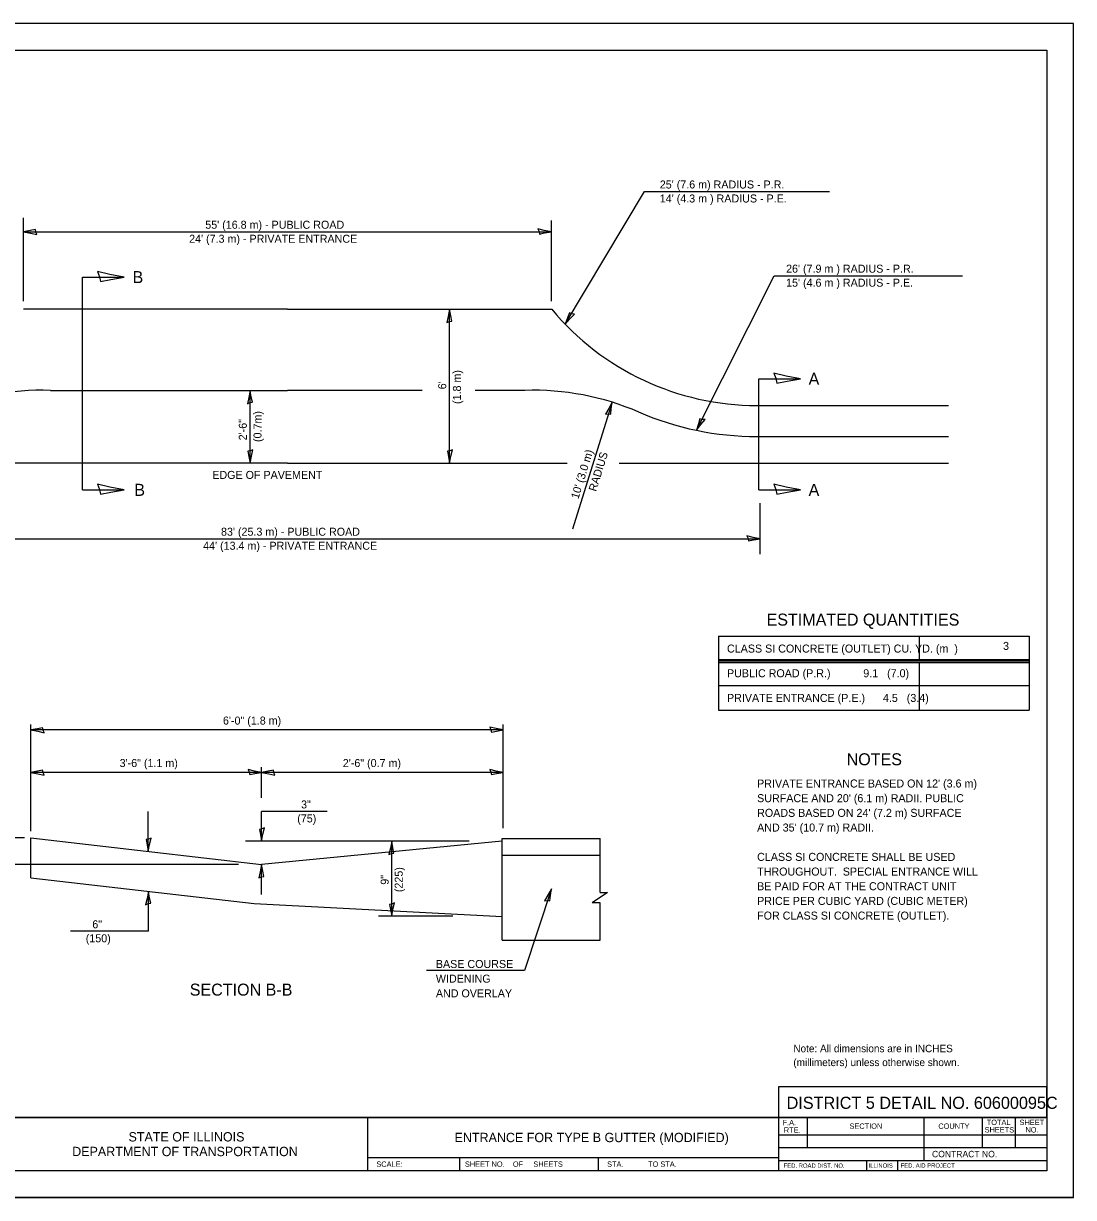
# Model space of a CAD drawing. Extents: x 98549 to 99229, y 99311 to 99751.
# Drawn here: x 98835.7 to 99229.1, y 99311.1 to 99751.1 of the extents above; entities that cross this region are included whole.
import ezdxf

# ---------------------------------------------------------------- set-up
doc = ezdxf.new("R2010")
doc.units = 0
for name, color, linetype in [('Design_PR_Back of Gutter or Curb line', 7, 'Continuous'), ('Design_PR_Roadway Dimensions', 7, 'Continuous'), ('Design_PR_Roadway Notes', 7, 'Continuous'), ('Level 29', 7, 'Continuous'), ('Level 43', 7, 'Continuous'), ('Sheets_50 Reference Boundary', 7, 'Continuous'), ('Sheets_General Details', 7, 'Continuous'), ('Sheets_Printer Plotting Border', 7, 'Continuous'), ('Topo_Water Features', 7, 'Continuous')]:
    doc.layers.add(name, color=color, linetype=linetype)

msp = doc.modelspace()

# ---------------------------------------------------------------- linework, layer by layer
at = {"layer": 'Design_PR_Back of Gutter or Curb line'}
for p, q in [((98934.69, 99643.97), (98835.74, 99643.97)), ((98934.69, 99643.97), (99033.64, 99643.97)), ((98845.86, 99613.6), (98934.69, 99613.6)), ((98985.05, 99613.6), (98934.69, 99613.6)), ((99023.52, 99613.6), (99004.87, 99613.6)), ((99110.51, 99607.93), (99182.24, 99607.93)), ((99110.51, 99596.28), (99182.24, 99596.28)), ((98838.46, 99445.89), (98924.92, 99435.85)), ((98838.46, 99430.94), (98838.46, 99445.89)), ((99015.1, 99444.62), (98924.92, 99435.85)), ((98838.46, 99430.94), (98922.13, 99421.23)), ((98922.13, 99421.23), (99015.1, 99416.46))]:
    msp.add_line(p, q, dxfattribs=at)
for centre, radius, start, end in [((99110.51, 99707.93), 100, 219.762, 270), ((98842.81, 99513.64), 100, 88.2545, 113.3671), ((99026.57, 99513.64), 100, 66.6329, 91.7455), ((99110.51, 99707.93), 111.64, 246.5798, 270)]:
    msp.add_arc(centre, radius, start, end, dxfattribs=at)
at = {"layer": 'Design_PR_Roadway Notes'}
for p, q in [((98857.83, 99576.3), (98857.83, 99656.03)), ((98857.83, 99656.03), (98873.45, 99656.03)), ((98857.83, 99656.03), (98873.45, 99656.03)), ((98857.84, 99576.31), (98857.84, 99656.03)), ((98857.84, 99656.03), (98873.45, 99656.03)), ((98857.84, 99656.03), (98873.45, 99656.03)), ((99111.14, 99576.3), (99111.14, 99617.93)), ((99111.14, 99617.93), (99123.44, 99617.93)), ((99111.14, 99576.3), (99111.14, 99617.93)), ((99111.14, 99617.93), (99126.75, 99617.93)), ((98857.83, 99576.3), (98873.45, 99576.3)), ((98857.84, 99576.31), (98873.45, 99576.31)), ((99111.14, 99576.3), (99123.44, 99576.3)), ((99111.14, 99576.3), (99123.44, 99576.3)), ((99111.14, 99576.3), (99126.75, 99576.3)), ((99096.06, 99521.45), (99096.06, 99493.7)), ((99096.06, 99521.45), (99212.38, 99521.45)), ((99171.24, 99521.45), (99171.24, 99512.76)), ((99212.38, 99521.45), (99212.38, 99493.7)), ((99096.06, 99512.76), (99212.38, 99512.76)), ((99096.06, 99512.2), (99212.38, 99512.2)), ((99096.06, 99511.63), (99212.38, 99511.63)), ((99171.24, 99511.63), (99171.24, 99493.7)), ((99096.06, 99502.95), (99212.38, 99502.95)), ((99096.06, 99493.7), (99212.38, 99493.7)), ((99033.49, 99426.76), (99023.41, 99396.11)), ((99023.41, 99396.11), (98986.64, 99396.11)), ((99023.41, 99396.11), (98987.45, 99396.11))]:
    msp.add_line(p, q, dxfattribs=at)
for points in [[(98863.45, 99658.13), (98864.27, 99656.2), (98864.58, 99654.36), (98868.45, 99655.17), (98873.45, 99656.03), (98868.12, 99657)], [(98863.45, 99658.12), (98864.27, 99656.2), (98864.58, 99654.36), (98868.45, 99655.17), (98873.45, 99656.03), (98868.12, 99657)], [(99116.75, 99620.02), (99117.57, 99618.1), (99117.88, 99616.26), (99121.75, 99617.07), (99126.75, 99617.93), (99121.42, 99618.9)], [(98863.45, 99578.4), (98864.27, 99576.48), (98864.58, 99574.63), (98868.45, 99575.44), (98873.45, 99576.31), (98868.12, 99577.28)], [(98863.45, 99578.4), (98864.27, 99576.47), (98864.58, 99574.63), (98868.45, 99575.44), (98873.45, 99576.3), (98868.12, 99577.27)], [(99116.75, 99578.4), (99117.57, 99576.47), (99117.88, 99574.63), (99121.75, 99575.44), (99126.75, 99576.3), (99121.42, 99577.27)], [(99030.94, 99422.34), (99031.98, 99422.43), (99032.9, 99422.29), (99033.12, 99424.25), (99033.49, 99426.76), (99032.2, 99424.38)]]:
    msp.add_lwpolyline(points, close=True, dxfattribs=at)
at = {"layer": 'Level 29'}
for p, q in [((98934.69, 99586.31), (98829.85, 99586.31)), ((98934.69, 99586.31), (99039.45, 99586.31)), ((99058.84, 99586.31), (99182.24, 99586.31)), ((99015.1, 99407.51), (99015.1, 99445.62)), ((99015.1, 99445.62), (99051.79, 99445.62)), ((99051.79, 99439.41), (99051.79, 99445.62)), ((99015.1, 99439.41), (99051.79, 99439.41)), ((99051.79, 99425.44), (99051.79, 99439.41)), ((99054.53, 99425.44), (99048.71, 99421.5)), ((99051.79, 99425.44), (99054.53, 99425.44)), ((99051.79, 99421.5), (99048.71, 99421.5)), ((99051.79, 99407.51), (99051.79, 99421.5)), ((99015.1, 99407.51), (99051.79, 99407.51))]:
    msp.add_line(p, q, dxfattribs=at)
at = {"layer": 'Level 43'}
for p, q in [((99038.64, 99638.4), (99068.36, 99688.12)), ((99068.36, 99688.12), (99137.66, 99688.12)), ((98835.74, 99647.06), (98835.74, 99678.29)), ((99033.46, 99647.06), (99033.46, 99677.2)), ((98835.74, 99673.03), (99033.46, 99673.03)), ((99087.85, 99598.61), (99116.92, 99656.57)), ((99116.92, 99656.57), (99187.47, 99656.57)), ((98995.34, 99586.31), (98995.34, 99643.97)), ((98920.65, 99586.31), (98920.65, 99613.6)), ((99056.21, 99609.15), (99041.43, 99561.52)), ((99111.74, 99552.2), (99111.74, 99571.31)), ((98758.83, 99557.99), (99111.74, 99557.99)), ((98838.46, 99448.38), (98838.46, 99488.33)), ((99015.44, 99486.33), (98838.46, 99486.33)), ((99015.44, 99449.49), (99015.44, 99488.33)), ((98924.92, 99460.87), (98924.92, 99472.42)), ((98924.92, 99470.42), (98838.46, 99470.42)), ((99015.44, 99470.42), (98924.92, 99470.42)), ((98882.48, 99440.78), (98882.48, 99455.72)), ((98924.92, 99444.62), (98924.92, 99455.79)), ((98949.52, 99455.79), (98924.92, 99455.79)), ((98836.17, 99445.89), (98820.03, 99445.89)), ((99002.62, 99444.62), (98918.92, 99444.62)), ((98973.66, 99416.49), (98973.66, 99444.62)), ((98916.23, 99435.85), (98816.14, 99435.85)), ((98924.92, 99424.7), (98924.92, 99435.85)), ((98882.55, 99410.87), (98882.55, 99425.82)), ((98996.57, 99416.49), (98968.78, 99416.49)), ((98882.55, 99410.87), (98853.31, 99410.87))]:
    msp.add_line(p, q, dxfattribs=at)
for points in [[(98840.74, 99671.98), (98840.33, 99672.95), (98840.18, 99673.87), (98838.24, 99673.46), (98835.74, 99673.03), (98838.41, 99672.55)], [(99028.46, 99674.08), (99028.87, 99673.11), (99029.03, 99672.19), (99030.96, 99672.6), (99033.46, 99673.03), (99030.79, 99673.51)], [(98994.3, 99638.97), (98995.26, 99639.38), (98996.18, 99639.54), (98995.77, 99641.47), (98995.34, 99643.97), (98994.86, 99641.31)], [(99042.1, 99642.15), (99041.07, 99642.3), (99040.2, 99642.63), (99039.55, 99640.77), (99038.64, 99638.4), (99040.42, 99640.44)], [(98919.6, 99608.6), (98920.56, 99609.01), (98921.48, 99609.17), (98921.08, 99611.1), (98920.65, 99613.6), (98920.16, 99610.93)], [(99053.73, 99604.68), (99054.77, 99604.79), (99055.7, 99604.66), (99055.88, 99606.63), (99056.21, 99609.15), (99054.96, 99606.74)], [(99091.03, 99602.61), (99089.98, 99602.67), (99089.09, 99602.95), (99088.58, 99601.03), (99087.85, 99598.61), (99089.48, 99600.77)], [(98921.69, 99591.31), (98920.73, 99590.9), (98919.81, 99590.74), (98920.21, 99588.81), (98920.65, 99586.31), (98921.13, 99588.97)], [(98996.39, 99591.31), (98995.43, 99590.9), (98994.51, 99590.74), (98994.91, 99588.81), (98995.34, 99586.31), (98995.83, 99588.97)], [(99106.74, 99559.03), (99107.14, 99558.07), (99107.3, 99557.15), (99109.24, 99557.55), (99111.74, 99557.99), (99109.07, 99558.47)], [(98843.46, 99485.29), (98843.05, 99486.25), (98842.9, 99487.17), (98840.96, 99486.77), (98838.46, 99486.33), (98841.13, 99485.85)], [(99010.45, 99487.38), (99010.85, 99486.42), (99011.01, 99485.5), (99012.94, 99485.9), (99015.44, 99486.33), (99012.78, 99486.82)], [(98843.46, 99469.37), (98843.05, 99470.33), (98842.9, 99471.25), (98840.96, 99470.85), (98838.46, 99470.42), (98841.13, 99469.93)], [(98919.92, 99471.46), (98920.33, 99470.5), (98920.49, 99469.58), (98922.42, 99469.98), (98924.92, 99470.42), (98922.26, 99470.9)], [(98929.92, 99469.37), (98929.51, 99470.33), (98929.36, 99471.25), (98927.42, 99470.85), (98924.92, 99470.42), (98927.59, 99469.93)], [(99010.45, 99471.46), (99010.85, 99470.5), (99011.01, 99469.58), (99012.94, 99469.98), (99015.44, 99470.42), (99012.78, 99470.9)], [(98925.97, 99449.62), (98925.01, 99449.21), (98924.09, 99449.06), (98924.49, 99447.12), (98924.92, 99444.62), (98925.41, 99447.29)], [(98883.53, 99445.78), (98882.57, 99445.37), (98881.65, 99445.21), (98882.05, 99443.28), (98882.48, 99440.78), (98882.97, 99443.45)], [(98972.61, 99439.62), (98973.58, 99440.03), (98974.5, 99440.19), (98974.09, 99442.12), (98973.66, 99444.62), (98973.18, 99441.96)], [(98923.88, 99430.85), (98924.84, 99431.26), (98925.76, 99431.42), (98925.35, 99433.35), (98924.92, 99435.85), (98924.44, 99433.18)], [(98881.5, 99420.83), (98882.47, 99421.23), (98883.39, 99421.39), (98882.98, 99423.32), (98882.55, 99425.82), (98882.07, 99423.16)], [(98974.71, 99421.49), (98973.74, 99421.08), (98972.82, 99420.92), (98973.23, 99418.99), (98973.66, 99416.49), (98974.14, 99419.15)]]:
    msp.add_lwpolyline(points, close=True, dxfattribs=at)
at = {"layer": 'Sheets_50 Reference Boundary'}
msp.add_lwpolyline([(98589.05, 99741.08), (99219.05, 99741.08), (99219.05, 99341.09), (98589.05, 99341.09)], close=True, dxfattribs=at)
at = {"layer": 'Sheets_General Details'}
for p, q in [((99229.05, 99751.09), (98549.05, 99751.09)), ((99229.05, 99311.09), (99229.05, 99751.09)), ((98589.05, 99341.09), (99219.05, 99341.09)), ((98964.54, 99341.09), (98964.54, 99321.09)), ((99118.54, 99341.09), (99118.54, 99321.09)), ((99129.34, 99341.09), (99129.34, 99329.78)), ((99172.94, 99341.09), (99172.94, 99324.98)), ((99194.78, 99341.09), (99194.78, 99329.78)), ((99207.2, 99341.09), (99207.2, 99329.78)), ((99118.54, 99334.58), (99219.05, 99334.58)), ((98964.54, 99326.09), (99118.54, 99326.09)), ((98999.05, 99326.09), (98999.05, 99321.09)), ((99051.05, 99326.09), (99051.05, 99321.09)), ((99118.54, 99329.78), (99219.05, 99329.78)), ((99118.54, 99324.98), (99219.05, 99324.98)), ((99151.48, 99324.98), (99151.48, 99321.09)), ((99163.08, 99324.98), (99163.08, 99321.09)), ((99229.05, 99311.09), (98549.05, 99311.09))]:
    msp.add_line(p, q, dxfattribs=at)
for points in [[(98589.05, 99741.09), (99219.05, 99741.09), (99219.05, 99321.09), (98589.05, 99321.09)], [(99118.54, 99341.09), (99219.05, 99341.09), (99219.05, 99352.58), (99118.54, 99352.58)]]:
    msp.add_lwpolyline(points, close=True, dxfattribs=at)
at = {"layer": 'Sheets_Printer Plotting Border'}
msp.add_lwpolyline([(98549.05, 99311.09), (99229.05, 99311.09), (99229.05, 99751.09), (98549.05, 99751.09)], close=True, dxfattribs=at)

# ---------------------------------------------------------------- texts
at = {"layer": 'Design_PR_Roadway Dimensions'}
for s, p in [("25' (7.6 m) RADIUS - P.R.", (99074.08, 99689.25)), ("14' (4.3 m ) RADIUS - P.E.", (99074.08, 99684)), ("55' (16.8 m) - PUBLIC ROAD", (98903.83, 99674.16)), ("24' (7.3 m) - PRIVATE ENTRANCE", (98897.79, 99668.91)), ("26' (7.9 m ) RADIUS - P.R.", (99121.39, 99657.69)), ("15' (4.6 m ) RADIUS - P.E.", (99121.39, 99652.44)), ("83' (25.3 m) - PUBLIC ROAD", (98909.73, 99559.11)), ("44' (13.4 m) - PRIVATE ENTRANCE", (98903.03, 99553.86)), ('6\'-0" (1.8 m)', (98910.46, 99488.34)), ('3\'-6" (1.1 m)', (98871.75, 99472.42)), ('2\'-6" (0.7 m)', (98955.34, 99472.42)), ('3"', (98939.71, 99456.91)), ('(75)', (98938.28, 99451.66)), ('6"', (98861.52, 99411.99)), ('(150)', (98859.07, 99406.74))]:
    msp.add_text(s, height=3, dxfattribs=at).set_placement(p)
for s, rotation, p in [('(1.8 m)', 90, (98999.59, 99608.49)), ("6'", 90, (98994.09, 99613.99)), ('(0.7m)', 90, (98924.9, 99594.24)), ('2\'-6"', 90, (98919.4, 99594.86)), ("10' (3.0 m)", 72.7554, (99043.58, 99572.67)), ('RADIUS', 72.7554, (99050.21, 99575.48)), ('9"', 90, (98972.54, 99428.32)), ('(225)', 90, (98977.79, 99425.54))]:
    msp.add_text(s, height=3, rotation=rotation, dxfattribs=at).set_placement(p)
at = {"layer": 'Design_PR_Roadway Notes'}
for s, height, p in [('B', 4.5, (98876.59, 99653.78)), ('B', 4.5, (98876.59, 99653.78)), ('A', 4.5, (99129.82, 99615.68)), ('EDGE OF PAVEMENT', 3, (98906.46, 99580.4)), ('B', 4.5, (98877.25, 99574.06)), ('B', 4.5, (98877.25, 99574.05)), ('A', 4.5, (99129.82, 99574.05)), ('ESTIMATED QUANTITIES', 4.5, (99114.08, 99525.42)), ('CLASS SI CONCRETE (OUTLET) CU. YD. (m  )', 3, (99099.26, 99515.32)), ('PUBLIC ROAD (P.R.)           9.1   (7.0)', 3, (99099.26, 99506.07)), ('PRIVATE ENTRANCE (P.E.)      4.5   (3.4)', 3, (99099.26, 99496.82)), ('NOTES', 4.5, (99144.06, 99473.08)), ("PRIVATE ENTRANCE BASED ON 12' (3.6 m)", 3, (99110.54, 99464.75)), ("SURFACE AND 20' (6.1 m) RADII. PUBLIC", 3, (99110.54, 99459.25)), ("ROADS BASED ON 24' (7.2 m) SURFACE", 3, (99110.54, 99453.75)), ("AND 35' (10.7 m) RADII.", 3, (99110.54, 99448.25)), ('CLASS SI CONCRETE SHALL BE USED', 3, (99110.54, 99437.25)), ('THROUGHOUT.  SPECIAL ENTRANCE WILL', 3, (99110.54, 99431.75)), ('BE PAID FOR AT THE CONTRACT UNIT', 3, (99110.54, 99426.25)), ('PRICE PER CUBIC YARD (CUBIC METER)', 3, (99110.54, 99420.75)), ('FOR CLASS SI CONCRETE (OUTLET).', 3, (99110.54, 99415.25)), ('BASE COURSE', 3, (98990.21, 99397.11)), ('WIDENING', 3, (98990.21, 99391.61)), ('SECTION B-B', 4.5, (98898.02, 99386.75)), ('AND OVERLAY', 3, (98990.21, 99386.11))]:
    msp.add_text(s, height=height, dxfattribs=at).set_placement(p)
at = {"layer": 'Sheets_General Details'}
for s, height, p in [('Note: All dimensions are in INCHES', 2.8003, (99124.11, 99365.54)), ('(millimeters) unless otherwise shown.', 2.8003, (99124.11, 99360.34)), ('DISTRICT 5 DETAIL NO. 60600095C   ', 4.5381, (99121.59, 99344.32)), ('F.A.', 2, (99120.08, 99338.19)), ('SECTION', 2, (99145.14, 99336.83)), ('COUNTY', 2, (99178.43, 99336.83)), ('TOTAL', 2, (99196.55, 99338.26)), ('SHEET', 2, (99208.84, 99338.26)), ('STATE OF ILLINOIS', 3.5, (98875.08, 99332.09)), ('ENTRANCE FOR TYPE B GUTTER (MODIFIED)', 3.5, (98997.21, 99331.84)), ('RTE.', 2, (99120.54, 99335.39)), ('SHEETS', 2, (99195.76, 99335.46)), ('NO.', 2, (99211.05, 99335.46)), ('DEPARTMENT OF TRANSPORTATION', 3.5, (98853.98, 99326.59)), ('CONTRACT NO.      ', 2.4, (99176.05, 99326.18)), ('SCALE:          ', 2, (98967.92, 99322.59)), ('SHEET NO.    OF     SHEETS', 2, (99001.09, 99322.59)), ('STA.            TO STA.            ', 2, (99054.35, 99322.59)), ('FED. ROAD DIST. NO.  ', 1.6, (99120.47, 99322.24)), ('ILLINOIS', 1.6, (99152.27, 99322.28)), ('FED. AID PROJECT', 1.6, (99164.3, 99322.28))]:
    msp.add_text(s, height=height, dxfattribs=at).set_placement(p)
at = {"layer": 'Topo_Water Features'}
msp.add_text('3', height=3, dxfattribs=at).set_placement((99202.66, 99516.32))

doc.saveas('drawing.dxf')
